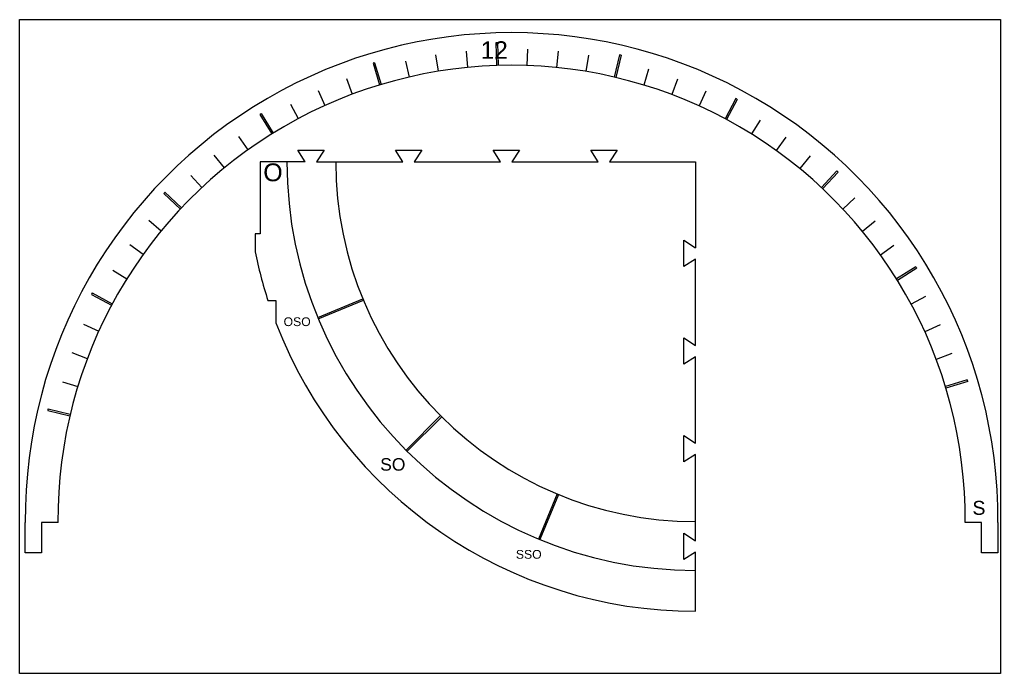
# Model space of a CAD drawing. Header units: millimetres. Extents: x 2872.2 to 2875.63, y 1653.06 to 1656.55.
# Drawn here: x 2872.201 to 2872.801, y 1654.049 to 1654.449 of the extents above; entities that cross this region are included whole.
import ezdxf

# ---------------------------------------------------------------- set-up
doc = ezdxf.new("R2010")
doc.units = ezdxf.units.MM
doc.header["$LTSCALE"] = 0.001
doc.styles.get("Standard").update_dxf_attribs({"font": 'arial.ttf'})

msp = doc.modelspace()

# ---------------------------------------------------------------- linework, layer by layer
at = {"color": 1}
for p, q in [((2872.20483, 1654.12275), (2872.20483, 1654.14135)), ((2872.22483, 1654.14129), (2872.21483, 1654.14129)), ((2872.21483, 1654.14129), (2872.21483, 1654.12275)), ((2872.78983, 1654.14129), (2872.77983, 1654.14129)), ((2872.78983, 1654.12267), (2872.78983, 1654.14129)), ((2872.79983, 1654.14121), (2872.79983, 1654.12267)), ((2872.21483, 1654.12275), (2872.20483, 1654.12275)), ((2872.79983, 1654.12267), (2872.78983, 1654.12267))]:
    msp.add_line(p, q, dxfattribs=at)
msp.add_lwpolyline([(2872.20135, 1654.04895), (2872.20135, 1654.44895), (2872.80135, 1654.44895), (2872.80135, 1654.04895), (2872.20135, 1654.04895)])
at = {"color": 5}
for points in [[(2872.4926, 1654.43474), (2872.49304, 1654.42082)], [(2872.4936, 1654.43478), (2872.49404, 1654.42085)], [(2872.47446, 1654.42963), (2872.47542, 1654.41967)], [(2872.51204, 1654.43082), (2872.51171, 1654.42082)], [(2872.5308, 1654.42957), (2872.52982, 1654.41961)], [(2872.41758, 1654.42231), (2872.42158, 1654.40897)], [(2872.41854, 1654.4226), (2872.42254, 1654.40926)], [(2872.43736, 1654.42355), (2872.4396, 1654.41379)], [(2872.45578, 1654.4274), (2872.45742, 1654.41732)], [(2872.54945, 1654.4271), (2872.54782, 1654.41722)], [(2872.56829, 1654.42734), (2872.56514, 1654.41378)], [(2872.56927, 1654.42712), (2872.56611, 1654.41355)], [(2872.58606, 1654.41853), (2872.58316, 1654.40894)], [(2872.4013, 1654.41287), (2872.40486, 1654.40329)], [(2872.60386, 1654.41246), (2872.60035, 1654.40309)], [(2872.38398, 1654.4055), (2872.38808, 1654.39636)], [(2872.62123, 1654.40525), (2872.61712, 1654.39612)], [(2872.63949, 1654.40062), (2872.63295, 1654.38831)], [(2872.64037, 1654.40014), (2872.63384, 1654.38784)], [(2872.36711, 1654.3972), (2872.37178, 1654.38835)], [(2872.34833, 1654.39089), (2872.35562, 1654.37903)], [(2872.34918, 1654.39142), (2872.35647, 1654.37955)], [(2872.65437, 1654.3875), (2872.64911, 1654.37898)], [(2872.33516, 1654.37739), (2872.34094, 1654.36922)], [(2872.67, 1654.37704), (2872.6642, 1654.36888)], [(2872.32022, 1654.36596), (2872.32653, 1654.35818)], [(2872.68491, 1654.36558), (2872.67859, 1654.35782)], [(2872.70134, 1654.35638), (2872.69186, 1654.34617)], [(2872.30607, 1654.35358), (2872.31286, 1654.34623)], [(2872.70207, 1654.3557), (2872.69259, 1654.34549)], [(2872.28957, 1654.34263), (2872.29967, 1654.33304)], [(2872.29025, 1654.34336), (2872.30036, 1654.33377)], [(2872.71232, 1654.33986), (2872.70505, 1654.33299)], [(2872.28034, 1654.32618), (2872.28803, 1654.31978)], [(2872.72471, 1654.32572), (2872.71701, 1654.31933)], [(2872.26887, 1654.31128), (2872.27696, 1654.30539)], [(2872.73614, 1654.31079), (2872.72804, 1654.30492)], [(2872.74963, 1654.29767), (2872.73784, 1654.29025)], [(2872.75016, 1654.29683), (2872.73838, 1654.2894)], [(2872.25841, 1654.29567), (2872.26686, 1654.29032)], [(2872.2453, 1654.28084), (2872.25753, 1654.27418)], [(2872.24578, 1654.28172), (2872.25801, 1654.27506)], [(2872.38369, 1654.26673), (2872.4113, 1654.27816)], [(2872.75562, 1654.27958), (2872.74681, 1654.27477)], [(2872.38408, 1654.26581), (2872.41168, 1654.27724)], [(2872.24046, 1654.26265), (2872.24973, 1654.25836)], [(2872.76445, 1654.26211), (2872.75518, 1654.25783)], [(2872.23324, 1654.2453), (2872.24276, 1654.24162)], [(2872.77164, 1654.24474), (2872.76211, 1654.24108)], [(2872.22752, 1654.22743), (2872.23691, 1654.22448)], [(2872.78108, 1654.22855), (2872.76777, 1654.22441)], [(2872.78137, 1654.22759), (2872.76807, 1654.22345)], [(2872.21855, 1654.20983), (2872.23208, 1654.20653)], [(2872.21878, 1654.2108), (2872.23232, 1654.20751)], [(2872.43773, 1654.18552), (2872.45885, 1654.20664)], [(2872.43843, 1654.18481), (2872.45956, 1654.20594)], [(2872.53016, 1654.15876), (2872.51872, 1654.13116)], [(2872.53108, 1654.15838), (2872.51965, 1654.13078)]]:
    msp.add_lwpolyline(points, dxfattribs=at)
at = {"color": 1}
for points in [[(2872.37605, 1654.36194), (2872.37147, 1654.36901), (2872.38762, 1654.36901), (2872.38305, 1654.36194)], [(2872.38305, 1654.36194), (2872.4358, 1654.36194), (2872.43123, 1654.36901), (2872.44737, 1654.36901), (2872.4428, 1654.36194)], [(2872.4428, 1654.36194), (2872.49556, 1654.36194), (2872.49099, 1654.36901), (2872.50713, 1654.36901), (2872.50256, 1654.36194)], [(2872.50256, 1654.36194), (2872.55532, 1654.36194), (2872.55075, 1654.36901), (2872.56689, 1654.36901), (2872.56232, 1654.36194)], [(2872.56232, 1654.36194), (2872.61486, 1654.36194), (2872.61486, 1654.3094)], [(2872.61486, 1654.24964), (2872.61486, 1654.3024), (2872.60778, 1654.29783), (2872.60778, 1654.31397), (2872.61486, 1654.3094)], [(2872.61486, 1654.18989), (2872.61486, 1654.24264), (2872.60778, 1654.23807), (2872.60778, 1654.25422), (2872.61486, 1654.24964)]]:
    msp.add_lwpolyline(points, dxfattribs=at)
msp.add_lwpolyline([(2872.37605, 1654.36194), (2872.34841, 1654.36194), (2872.34841, 1654.31779), (2872.34541, 1654.31779), (2872.34541, 1654.30694, 0.028002), (2872.35325, 1654.27717), (2872.35809, 1654.27717), (2872.35809, 1654.26346, 0.310584), (2872.61486, 1654.08694), (2872.61486, 1654.12313), (2872.60778, 1654.11856), (2872.60778, 1654.1347), (2872.61486, 1654.13013), (2872.61486, 1654.18289), (2872.60778, 1654.17832), (2872.60778, 1654.19446), (2872.61486, 1654.18989)], format="xyb", dxfattribs=at)
for radius, start, end in [(0.29751, 359.56589, 180.43411), (0.27751, 359.55025, 180.44975)]:
    msp.add_arc((2872.50233, 1654.14347), radius, start, end, dxfattribs=at)
at = {"color": 5}
for centre, radius, start, end in [((2872.50233, 1654.14347), 0.29144, 91.71743, 91.91403), ((2872.50233, 1654.14347), 0.29144, 106.70985, 106.90645), ((2872.50233, 1654.14347), 0.29144, 76.72254, 76.91914), ((2872.50233, 1654.14347), 0.29144, 61.72932, 61.92592), ((2872.50233, 1654.14347), 0.29144, 121.70303, 121.89963), ((2872.61486, 1654.36194), 0.25, 180, 270), ((2872.61486, 1654.36194), 0.22012, 180, 270), ((2872.50233, 1654.14347), 0.29144, 46.73745, 46.93406), ((2872.50233, 1654.14347), 0.29144, 136.6941, 136.8907), ((2872.50233, 1654.14347), 0.29144, 31.74957, 31.94617), ((2872.50233, 1654.14347), 0.29144, 151.68008, 151.87669), ((2872.50233, 1654.14347), 0.29144, 16.77719, 16.9738), ((2872.50233, 1654.14347), 0.29144, 166.64192, 166.83853)]:
    msp.add_arc(centre, radius, start, end, dxfattribs=at)

# ---------------------------------------------------------------- texts
for s, height, p in [('12', 0.010705, (2872.48339, 1654.425)), ('O', 0.01092, (2872.3504, 1654.35005)), ('OSO', 0.005353, (2872.36282, 1654.26144)), ('SO', 0.007647, (2872.42193, 1654.17298)), ('S', 0.00856, (2872.78424, 1654.14595)), ('SSO', 0.005353, (2872.50492, 1654.1191))]:
    msp.add_text(s, height=height, dxfattribs=at).set_placement(p)

doc.saveas('drawing.dxf')
